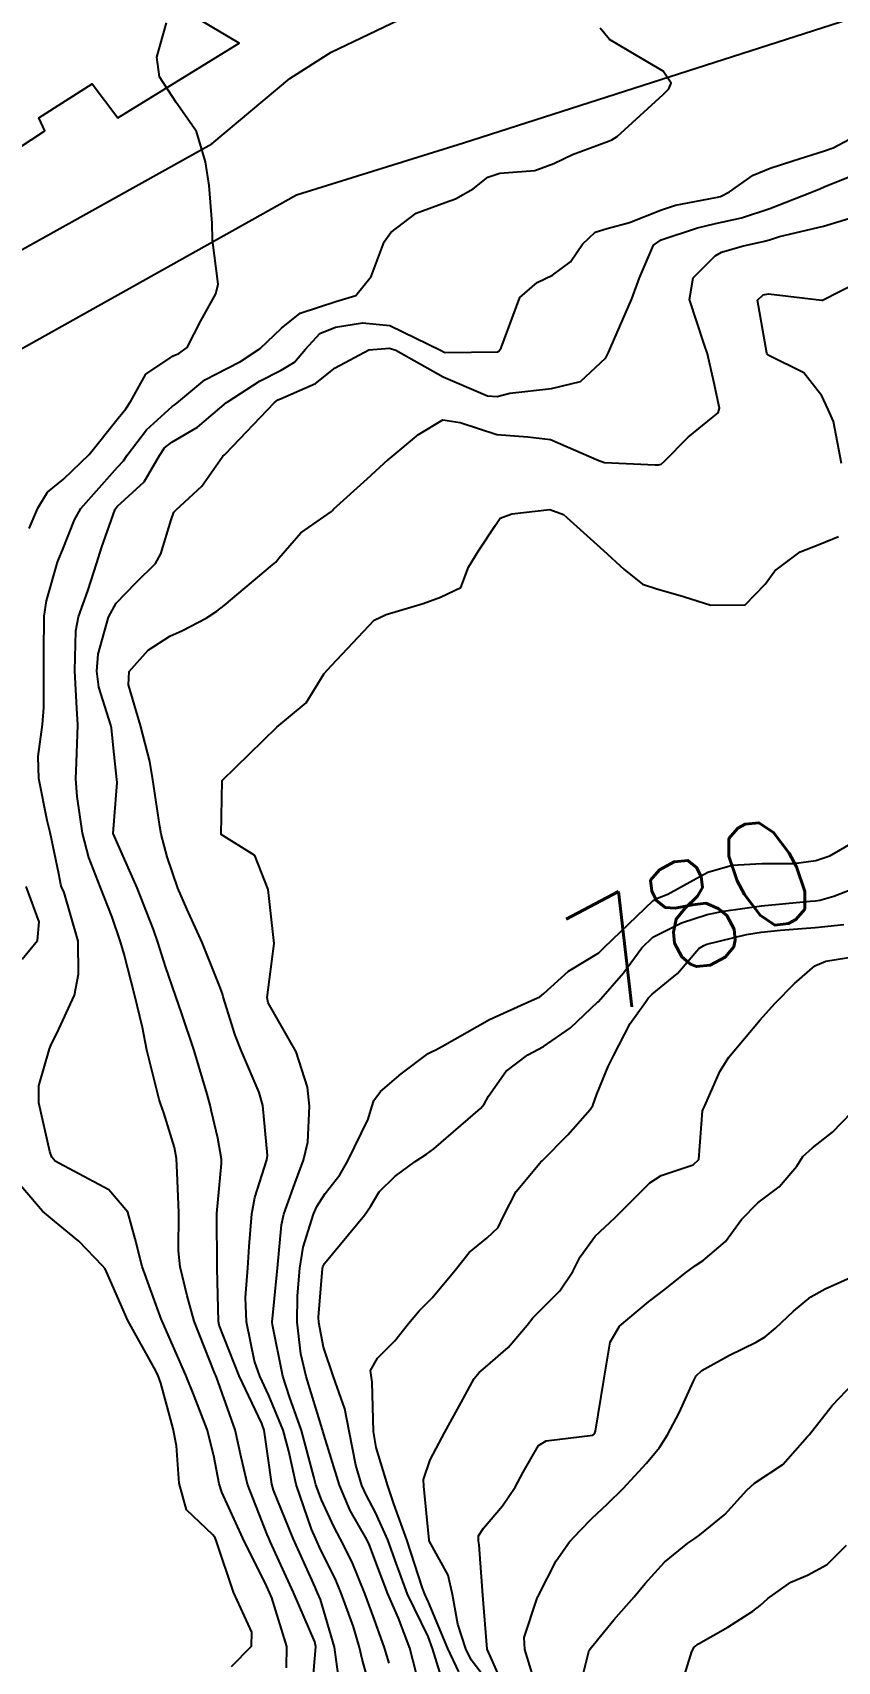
# Model space of a CAD drawing. Header units: metres. Extents: x 307586 to 320046, y 7427249 to 7434250.
# Drawn here: x 318977.7 to 319007.4, y 7429975.6 to 7430035.9 of the extents above; entities that cross this region are included whole.
import ezdxf
from ezdxf.enums import TextEntityAlignment as Align

# ---------------------------------------------------------------- set-up
doc = ezdxf.new("R2010")
doc.units = ezdxf.units.M
doc.header["$MEASUREMENT"] = 0
for name, color, linetype in [('Cotas', 45, 'Continuous'), ('Curvas de Nivel 1m', 11, 'Continuous'), ('Curvas de Nivel 5m', 15, 'Continuous'), ('Edificações', 30, 'Continuous'), ('Vias Secundárias', 230, 'Continuous')]:
    doc.layers.add(name, color=color, linetype=linetype)
doc.styles.add('Style-STANDARD', font='STANDARD.shx')

msp = doc.modelspace()

# ---------------------------------------------------------------- linework, layer by layer
at = {"layer": 'Curvas de Nivel 1m', "flags": 128}
for points, elevation in [([(318977.532, 7430017.512), (318977.85, 7430018.269), (318978.204, 7430018.851), (318978.794, 7430019.339), (318979.746, 7430020.246), (318980.817, 7430021.592), (318981.105, 7430021.942), (318981.29, 7430022.225), (318981.838, 7430023.219), (318982.848, 7430023.897), (318983.066, 7430023.992), (318983.374, 7430024.205), (318983.873, 7430025.189), (318984.432, 7430026.194), (318984.517, 7430026.555), (318984.311, 7430028.196), (318984.296, 7430028.809), (318984.189, 7430030.197), (318984.05, 7430031.081), (318983.719, 7430032.202), (318982.959, 7430033.275), (318982.351, 7430034.216), (318982.25, 7430034.947), (318982.608, 7430036.214)], 774), ([(318987.981, 7429974.417), (318988.131, 7429976.141), (318988.088, 7429976.33), (318987.297, 7429978.15), (318986.437, 7429980.043), (318986.387, 7429980.159), (318986.324, 7429980.304), (318985.606, 7429982.167), (318985.37, 7429983.158), (318985.149, 7429984.172), (318984.452, 7429986.119), (318984.428, 7429986.18), (318984.394, 7429986.253), (318983.627, 7429988.192), (318983.369, 7429989.133), (318983.113, 7429990.2), (318983.047, 7429990.799), (318983.064, 7429992.201), (318983.003, 7429993.685), (318982.973, 7429994.203), (318982.907, 7429994.614), (318982.51, 7429995.895), (318982.398, 7429996.211), (318982.336, 7429996.391), (318981.88, 7429998.217), (318981.717, 7429999.052), (318981.438, 7430000.221), (318981.036, 7430001.767), (318980.905, 7430002.227), (318980.597, 7430003.14), (318980.16, 7430004.237), (318979.728, 7430005.348), (318979.496, 7430006.247), (318979.298, 7430007.605), (318979.251, 7430008.251), (318979.274, 7430008.856), (318979.321, 7430010.25), (318979.287, 7430010.849), (318979.212, 7430012.252), (318979.248, 7430013.729), (318979.356, 7430014.251), (318979.701, 7430015.204), (318980.027, 7430016.241), (318980.206, 7430016.794), (318980.708, 7430018.231), (318980.784, 7430018.327), (318981.778, 7430019.236), (318982.343, 7430020.215), (318982.526, 7430020.492), (318982.808, 7430020.708), (318983.757, 7430021.257), (318984.823, 7430022.17), (318984.846, 7430022.19), (318986.042, 7430022.965), (318986.841, 7430023.373), (318987.341, 7430023.662), (318987.749, 7430024.151), (318988.278, 7430024.727), (318988.861, 7430024.959), (318989.86, 7430025.122), (318990.862, 7430025.022), (318992.769, 7430024.091), (318992.852, 7430024.045), (318992.918, 7430024.024), (318994.853, 7430024.052), (318994.9, 7430024.069), (318994.979, 7430024.193), (318995.676, 7430026.058), (318996.317, 7430026.613), (318996.886, 7430026.886), (318997.547, 7430027.38), (318997.99, 7430028.029), (318998.459, 7430028.473), (318998.909, 7430028.612), (318999.732, 7430028.829), (319000.916, 7430029.304), (319001.435, 7430029.468), (319002.921, 7430029.758), (319003.091, 7430029.799), (319003.426, 7430029.965), (319004.305, 7430030.583), (319004.936, 7430030.839), (319005.766, 7430031.112), (319006.946, 7430031.488), (319007.266, 7430031.599), (319007.872, 7430031.911)], 776), ([(318988.989, 7429974.857), (318988.82, 7429976.132), (318988.299, 7429977.89), (318988.195, 7429978.141), (318988.098, 7429978.349), (318987.29, 7429980.15), (318986.564, 7429981.935), (318986.505, 7429982.158), (318986.359, 7429983.212), (318986.218, 7429984.162), (318986.13, 7429984.408), (318985.299, 7429986.171), (318984.552, 7429988.048), (318984.526, 7429988.179), (318984.479, 7429990.144), (318984.475, 7429990.18), (318984.463, 7429992.18), (318984.64, 7429994.029), (318984.642, 7429994.179), (318984.501, 7429994.964), (318984.275, 7429995.948), (318984.22, 7429996.184), (318984.112, 7429996.593), (318983.633, 7429998.199), (318983.165, 7429999.596), (318982.948, 7430000.206), (318982.574, 7430001.312), (318982.288, 7430002.213), (318982.128, 7430002.677), (318981.52, 7430004.221), (318980.633, 7430006.23), (318980.778, 7430008.112), (318980.773, 7430008.229), (318980.672, 7430009.153), (318980.576, 7430010.126), (318980.549, 7430010.232), (318980.102, 7430011.644), (318980.024, 7430012.24), (318980.082, 7430012.87), (318980.465, 7430014.234), (318980.738, 7430014.755), (318981.471, 7430015.497), (318982.196, 7430016.216), (318982.4, 7430016.572), (318982.777, 7430017.836), (318982.879, 7430018.112), (318982.965, 7430018.208), (318983.907, 7430019.083), (318984.685, 7430020.191), (318984.752, 7430020.242), (318984.804, 7430020.289), (318986.592, 7430022.163), (318986.72, 7430022.266), (318986.825, 7430022.31), (318988.113, 7430022.875), (318988.846, 7430023.455), (318990.089, 7430024.121), (318990.854, 7430024.183), (318991.086, 7430024.108), (318992.843, 7430023.119), (318994.484, 7430022.426), (318994.836, 7430022.398), (318995.298, 7430022.523), (318996.839, 7430022.697), (318997.915, 7430022.956), (318998.851, 7430023.823), (318998.958, 7430024.018), (318999.029, 7430024.192), (318999.815, 7430026.006), (319000.095, 7430026.791), (319000.618, 7430027.994), (319000.905, 7430028.187), (319002.248, 7430028.638), (319002.911, 7430028.79), (319003.871, 7430029.003), (319004.917, 7430029.351), (319006.396, 7430029.928), (319006.767, 7430030.08), (319006.926, 7430030.146), (319008.186, 7430030.656)], 777), ([(318990.254, 7429974.235), (318989.841, 7429975.688), (318989.745, 7429976.118), (318989.522, 7429976.884), (318989.066, 7429978.129), (318988.843, 7429978.667), (318988.319, 7429979.725), (318988.125, 7429980.142), (318987.972, 7429980.498), (318987.397, 7429982.149), (318987.127, 7429983.386), (318986.925, 7429984.154), (318986.386, 7429985.446), (318986.054, 7429986.163), (318985.86, 7429986.706), (318985.567, 7429988.169), (318985.532, 7429989.069), (318985.613, 7429990.168), (318985.665, 7429990.954), (318985.76, 7429992.167), (318985.872, 7429992.766), (318986.311, 7429994.162), (318986.336, 7429994.32), (318986.163, 7429996.164), (318986.032, 7429996.655), (318985.381, 7429998.177), (318985.142, 7429998.774), (318984.702, 7430000.188), (318984.671, 7430000.295), (318984.567, 7430000.592), (318983.923, 7430002.197), (318983.356, 7430003.448), (318983.026, 7430004.206), (318982.625, 7430005.369), (318982.408, 7430006.212), (318982.36, 7430006.49), (318982.1, 7430008.216), (318981.986, 7430008.9), (318981.649, 7430010.22), (318981.196, 7430011.727), (318981.222, 7430012.225), (318981.924, 7430013.009), (318982.723, 7430013.529), (318983.193, 7430013.739), (318984.068, 7430014.197), (318984.47, 7430014.458), (318984.738, 7430014.66), (318986.532, 7430016.163), (318986.646, 7430016.27), (318986.757, 7430016.416), (318987.576, 7430017.347), (318988.712, 7430018.141), (318988.748, 7430018.175), (318988.784, 7430018.225), (318990.029, 7430019.355), (318990.802, 7430020.059), (318990.831, 7430020.082), (318990.877, 7430020.109), (318991.93, 7430020.985), (318992.824, 7430021.529), (318993.471, 7430021.436), (318994.817, 7430020.995), (318995.966, 7430020.903), (318996.814, 7430020.802), (318998.596, 7430020.022), (318998.802, 7430019.949), (319000.683, 7430019.873), (319000.802, 7430019.864), (319000.902, 7430019.889), (319001.007, 7430019.988), (319001.902, 7430020.894), (319002.828, 7430021.642), (319003.005, 7430021.793), (319003.053, 7430021.968), (319002.843, 7430022.939), (319002.617, 7430023.972), (319002.497, 7430024.333), (319001.954, 7430025.979), (319002.08, 7430026.783), (319002.897, 7430027.597), (319003.137, 7430027.73), (319003.903, 7430027.96), (319004.719, 7430028.138), (319004.905, 7430028.19), (319005.274, 7430028.311), (319006.911, 7430028.702), (319007.841, 7430028.983)], 778), ([(319007.568, 7430019.912), (319007.276, 7430021.465), (319007.081, 7430021.918), (319006.838, 7430022.422), (319006.182, 7430023.265), (319004.853, 7430023.93), (319004.831, 7430023.95), (319004.805, 7430023.999), (319004.461, 7430025.954), (319004.677, 7430026.151), (319004.876, 7430026.187), (319006.838, 7430025.956), (319006.874, 7430025.962), (319008.171, 7430026.62)], 779), ([(318990.837, 7429975.535), (318990.668, 7429976.106), (318990.289, 7429977.175), (318989.939, 7429978.115), (318989.468, 7429979.276), (318989.042, 7429980.129), (318988.794, 7429980.599), (318988.337, 7429981.584), (318988.129, 7429982.142), (318988.054, 7429982.436), (318987.599, 7429984.148), (318987.149, 7429985.389), (318986.906, 7429986.155), (318986.52, 7429988.061), (318986.516, 7429988.159), (318986.688, 7429989.91), (318986.71, 7429990.157), (318986.864, 7429991.75), (318986.948, 7429992.155), (318987.348, 7429993.283), (318987.677, 7429994.148), (318987.829, 7429994.817), (318987.894, 7429996.146), (318987.818, 7429996.852), (318987.405, 7429998.151), (318986.557, 7429999.617), (318986.363, 7429999.965), (318986.332, 7430000.163), (318986.583, 7430002.16), (318986.36, 7430004.164), (318985.869, 7430005.415), (318984.633, 7430006.19), (318984.663, 7430008.19), (318986.683, 7430010.16), (318987.773, 7430011.069), (318988.442, 7430012.143), (318988.557, 7430012.29), (318988.708, 7430012.45), (318990.285, 7430014.117), (318990.735, 7430014.331), (318992.1, 7430014.736), (318992.742, 7430014.971), (318993.492, 7430015.336), (318993.78, 7430016.08), (318994.147, 7430016.691), (318994.776, 7430017.635), (318994.947, 7430017.901), (318995.374, 7430018.061), (318996.785, 7430018.211), (318997.284, 7430018.035), (318998.763, 7430016.693), (318999.52, 7430016.008), (319000.205, 7430015.456), (319000.746, 7430015.281), (319001.727, 7430014.996), (319002.74, 7430014.671), (319004.004, 7430014.694), (319004.748, 7430015.449), (319005.105, 7430015.945), (319006.042, 7430016.653), (319006.768, 7430016.929), (319007.464, 7430017.221)], 779), ([(318977.266, 7430001.583), (318977.833, 7430002.267), (318977.894, 7430002.967), (318977.416, 7430004.272)], 774), ([(318992.872, 7429974.694), (318992.442, 7429976.087), (318992.28, 7429976.533), (318991.521, 7429978.098), (318991.046, 7429979.372), (318990.794, 7429980.105), (318990.333, 7429981.112), (318989.986, 7429981.762), (318989.829, 7429982.118), (318989.609, 7429982.867), (318989.362, 7429984.125), (318989.204, 7429984.951), (318988.78, 7429986.134), (318988.409, 7429987.23), (318988.235, 7429988.142), (318988.23, 7429988.337), (318988.377, 7429990.141), (318988.385, 7429990.199), (318988.445, 7429990.321), (318989.934, 7429992.118), (318990.149, 7429992.434), (318990.476, 7429992.971), (318991.045, 7429993.547), (318991.799, 7429994.097), (318992.217, 7429994.372), (318992.498, 7429994.571), (318994.219, 7429996.064), (318994.356, 7429996.222), (318994.52, 7429996.511), (318995.157, 7429997.43), (318995.969, 7429998.046), (318996.546, 7429998.357), (318997.542, 7429999.042), (318998.563, 7429999.998), (318998.581, 7430000.02), (318999.508, 7430001.077), (319000.188, 7430001.996), (319000.597, 7430002.391), (319001.652, 7430002.929), (319002.606, 7430003.237), (319003.209, 7430003.362), (319004.609, 7430003.551), (319006.418, 7430003.729), (319006.611, 7430003.743), (319006.765, 7430003.765), (319007.282, 7430003.913), (319008.241, 7430004.279)], 781), ([(318993.415, 7429975.224), (318993.009, 7429976.079), (318992.298, 7429977.791), (318992.161, 7429978.091), (318992.076, 7429978.321), (318991.497, 7429980.098), (318991.011, 7429981.429), (318990.787, 7429982.106), (318990.364, 7429983.523), (318990.267, 7429984.112), (318990.214, 7429985.936), (318990.186, 7429986.113), (318990.145, 7429986.366), (318990.404, 7429986.826), (318991.051, 7429987.466), (318991.562, 7429988.099), (318991.946, 7429988.577), (318992.433, 7429989.053), (318993.285, 7429990.077), (318993.797, 7429990.726), (318994.461, 7429991.273), (318994.87, 7429991.653), (318995.058, 7429992.054), (318995.544, 7429992.987), (318996.419, 7429994.041), (318996.454, 7429994.08), (318996.494, 7429994.121), (318997.448, 7429995.086), (318998.279, 7429996.022), (318998.368, 7429996.168), (318998.521, 7429996.589), (318998.941, 7429997.61), (318999.136, 7429998.011), (318999.76, 7429999.207), (319000.319, 7429999.994), (319000.423, 7430000.134), (319000.567, 7430000.29), (319001.51, 7430001.05), (319002.292, 7430001.973), (319002.473, 7430002.092), (319002.595, 7430002.135), (319004.057, 7430002.497), (319004.599, 7430002.586), (319005.318, 7430002.657), (319006.601, 7430002.758), (319007.653, 7430002.859)], 782), ([(318994.264, 7429975.144), (318993.872, 7429975.669), (318993.677, 7429976.069), (318993.377, 7429976.984), (318993.18, 7429978.077), (318993.027, 7429978.796), (318992.323, 7429980.07), (318992.315, 7429980.09), (318992.118, 7429982.092), (318992.116, 7429982.332), (318992.363, 7429983.056), (318992.898, 7429984.082), (318993.499, 7429985.189), (318993.986, 7429986.066), (318994.166, 7429986.294), (318994.399, 7429986.485), (318995.24, 7429987.222), (318995.944, 7429988.045), (318996.153, 7429988.315), (318996.428, 7429988.586), (318997.155, 7429989.314), (318997.636, 7429990.028), (318997.9, 7429990.577), (318998.463, 7429991.337), (318998.813, 7429991.67), (318999.185, 7429992.009), (319000.486, 7429993.31), (319000.895, 7429993.58), (319002.081, 7429993.974), (319002.292, 7429994.175), (319002.433, 7429995.971), (319002.452, 7429996.033), (319002.516, 7429996.154), (319003.076, 7429997.421), (319003.405, 7429997.957), (319004.557, 7429999.334), (319005.105, 7429999.942), (319005.828, 7430000.677), (319006.584, 7430001.332), (319006.994, 7430001.509), (319008.591, 7430001.766)], 783), ([(318995.358, 7429974.049), (318994.63, 7429975.696), (318994.468, 7429976.058), (318994.303, 7429978.06), (318994.172, 7429979.913), (318994.145, 7429980.063), (318994.143, 7429980.246), (318994.33, 7429980.532), (318995.034, 7429981.361), (318995.496, 7429982.049), (318995.799, 7429982.605), (318996.368, 7429983.589), (318996.645, 7429983.762), (318998.372, 7429983.977), (318998.433, 7429984.019), (318998.475, 7429984.12), (318998.782, 7429986.014), (318999.016, 7429987.409), (318999.359, 7429988.006), (319000.432, 7429988.903), (319001.048, 7429989.372), (319001.8, 7429989.976), (319002.168, 7429990.252), (319002.45, 7429990.431), (319003.276, 7429991.143), (319003.878, 7429991.949), (319004.479, 7429992.563), (319005.261, 7429993.156), (319005.916, 7429993.926), (319006.138, 7429994.282), (319006.5, 7429994.597), (319007.24, 7429995.178), (319007.941, 7429995.906)], 784), ([(318985.015, 7429975.423), (318985.744, 7429976.165), (318985.763, 7429976.682), (318985.078, 7429978.172), (318984.46, 7429980.041), (318984.407, 7429980.179), (318984.324, 7429980.293), (318983.35, 7429981.212), (318983.075, 7429982.199), (318982.981, 7429983.583), (318982.854, 7429984.203), (318982.748, 7429984.576), (318982.39, 7429985.9), (318982.29, 7429986.211), (318982.146, 7429986.463), (318981.181, 7429988.222), (318980.44, 7429989.906), (318980.334, 7429990.124), (318980.242, 7429990.233), (318979.361, 7429991.155), (318978.459, 7429991.894), (318978.019, 7429992.264), (318976.49, 7429994.053)], 774), ([(318997.843, 7429974.438), (318998.244, 7429976.02), (318998.254, 7429976.039), (318998.274, 7429976.069), (318999.154, 7429977.143), (318999.897, 7429977.996), (319000.308, 7429978.484), (319001.025, 7429979.274), (319001.884, 7429979.974), (319002.141, 7429980.156), (319002.328, 7429980.287), (319003.256, 7429981.04), (319004.069, 7429981.944), (319004.356, 7429982.198), (319005.399, 7429982.893), (319006.318, 7429983.921), (319006.344, 7429983.95), (319006.374, 7429983.985), (319007.227, 7429985.069), (319008.011, 7429985.904)], 786), ([(319001.622, 7429974.614), (319002.032, 7429975.972), (319002.118, 7429976.129), (319002.277, 7429976.254), (319003.369, 7429976.871), (319004.296, 7429977.46), (319004.564, 7429977.672), (319004.852, 7429977.935), (319005.701, 7429978.535), (319006.312, 7429978.793), (319007.043, 7429979.185), (319007.751, 7429979.906)], 787)]:
    msp.add_lwpolyline(points, dxfattribs=dict(at, elevation=elevation))
at = {"layer": 'Curvas de Nivel 5m', "flags": 128}
for points, elevation in [([(318987.043, 7429975.374), (318987.058, 7429976.152), (318986.505, 7429977.953), (318986.418, 7429978.159), (318986.305, 7429978.397), (318985.431, 7429980.169), (318984.65, 7429981.867), (318984.551, 7429982.178), (318984.358, 7429983.214), (318984.107, 7429984.184), (318983.624, 7429985.43), (318983.319, 7429986.196), (318982.443, 7429988.189), (318982.435, 7429988.21), (318982.423, 7429988.245), (318981.704, 7429990.217), (318981.441, 7429991.232), (318981.175, 7429992.223), (318980.475, 7429993.051), (318978.803, 7429993.941), (318978.491, 7429994.112), (318978.362, 7429994.261), (318978.295, 7429994.462), (318977.886, 7429996.266), (318977.888, 7429996.901), (318978.28, 7429998.263), (318978.354, 7429998.452), (318978.549, 7429998.836), (318979.198, 7430000.25), (318979.354, 7430001.031), (318979.337, 7430002.249), (318978.821, 7430004.046), (318978.728, 7430004.258), (318978.702, 7430004.346), (318978.618, 7430004.744), (318978.3, 7430006.263), (318978.189, 7430006.715), (318977.878, 7430008.268), (318977.861, 7430009.078), (318978.021, 7430010.267), (318978.064, 7430010.891), (318978.072, 7430012.266), (318978.073, 7430012.906), (318978.077, 7430014.267), (318978.163, 7430014.841), (318978.569, 7430016.262), (318978.621, 7430016.395), (318978.76, 7430016.716), (318979.199, 7430017.832), (318979.443, 7430018.25), (318980.798, 7430019.785), (318981.01, 7430020.018), (318981.154, 7430020.226), (318981.863, 7430021.168), (318982.821, 7430022.021), (318982.93, 7430022.1), (318983.057, 7430022.208), (318984.027, 7430023.006), (318984.842, 7430023.434), (318985.338, 7430023.69), (318986.072, 7430024.172), (318986.861, 7430024.927), (318987.547, 7430025.473), (318988.871, 7430025.914), (318989.603, 7430026.129), (318990.175, 7430026.829), (318990.654, 7430028.114), (318990.906, 7430028.456), (318991.842, 7430029.172), (318992.918, 7430029.575), (318993.3, 7430029.705), (318993.942, 7430030.08), (318994.491, 7430030.513), (318994.932, 7430030.662), (318996.225, 7430030.76), (318996.937, 7430031.009), (318997.624, 7430031.352), (318998.95, 7430031.836), (318999.077, 7430031.892), (318999.278, 7430032.015), (319000.969, 7430033.566), (319001.181, 7430033.778), (319001.271, 7430033.987), (319000.977, 7430034.432), (318999.983, 7430035.005), (318998.989, 7430035.601), (318998.644, 7430036.023)], 775), ([(318992.08, 7429974.266), (318991.607, 7429976.097), (318991.183, 7429977.208), (318990.788, 7429978.105), (318990.316, 7429979.381), (318990.118, 7429979.911), (318990.015, 7429980.115), (318989.402, 7429981.193), (318988.999, 7429982.13), (318988.386, 7429984.127), (318988.373, 7429984.173), (318987.77, 7429986.146), (318987.576, 7429986.977), (318987.434, 7429988.15), (318987.453, 7429989.129), (318987.541, 7429990.149), (318987.666, 7429990.933), (318988.041, 7429992.144), (318988.171, 7429992.439), (318988.474, 7429992.911), (318989.016, 7429993.601), (318989.318, 7429994.128), (318990.06, 7429995.669), (318990.201, 7429996.115), (318990.27, 7429996.36), (318990.522, 7429996.683), (318991.289, 7429997.345), (318992.289, 7429998.093), (318992.457, 7429998.178), (318992.544, 7429998.212), (318992.818, 7429998.36), (318994.556, 7429999.346), (318996.1, 7430000.047), (318996.415, 7430000.192), (318996.567, 7430000.318), (318997.477, 7430001.133), (318998.59, 7430001.816), (318998.697, 7430001.912), (318998.794, 7430002.017), (319000.611, 7430003.749), (319000.761, 7430003.839), (319001.143, 7430003.985), (319002.084, 7430004.51), (319002.621, 7430004.799), (319003.526, 7430005.059), (319004.625, 7430005.12), (319005.807, 7430005.115), (319006.626, 7430005.227), (319007.139, 7430005.403), (319008.013, 7430005.906)], 780), ([(318996.26, 7429974.711), (318995.857, 7429976.044), (318995.838, 7429976.486), (318996.301, 7429977.911), (318996.341, 7429978.001), (318996.363, 7429978.039), (318997.02, 7429979.329), (318997.512, 7429980.028), (318997.9, 7429980.454), (318998.336, 7429980.886), (318998.915, 7429981.44), (318999.491, 7429982.003), (319000.362, 7429982.938), (319000.837, 7429983.516), (319001.133, 7429983.982), (319001.561, 7429984.799), (319002.095, 7429985.973), (319002.201, 7429986.167), (319002.399, 7429986.362), (319003.431, 7429986.931), (319004.415, 7429987.412), (319004.744, 7429987.611), (319005.134, 7429987.933), (319005.791, 7429988.565), (319006.435, 7429989.091), (319006.962, 7429989.39), (319008.124, 7429989.903)], 785)]:
    msp.add_lwpolyline(points, dxfattribs=dict(at, elevation=elevation))
at = {"layer": 'Edificações'}
msp.add_lwpolyline([(318959.955, 7430041.853), (318969.348, 7430026.469), (318978.105, 7430032.225), (318977.883, 7430032.703), (318979.855, 7430033.965), (318980.802, 7430032.703), (318985.298, 7430035.463), (318983.168, 7430036.725), (318984.983, 7430039.879), (318987.507, 7430038.617), (318990.426, 7430043.821), (318983.553, 7430046.911), (318983.001, 7430045.334), (318974.481, 7430049.749), (318972.983, 7430047.305), (318972.194, 7430047.778), (318969.59, 7430043.205), (318968.644, 7430045.176), (318968.17, 7430044.782), (318965.252, 7430049.276), (318962.569, 7430047.384), (318964.384, 7430044.624)], close=True, dxfattribs=at)
at = {"layer": 'Vias Secundárias'}
for points in [[(318918.238, 7429994.359), (318945.247, 7430009.319), (318973.357, 7430025.658), (318984.288, 7430031.743), (318987.163, 7430034.154), (318988.696, 7430035.128), (318995.661, 7430038.47), (319000.119, 7430039.584), (318998.865, 7430040.42), (318993.711, 7430043.622), (318973.07, 7430052.968), (318968.018, 7430055.411), (318969.137, 7430057.649), (318992.228, 7430047.438), (319007.522, 7430040.562), (319009.061, 7430040.562), (319016.758, 7430042.38), (319026.415, 7430046.717), (319037.168, 7430051.943), (319040.938, 7430054.66), (319044.903, 7430060.046), (319048.704, 7430064.107)], [(318918.238, 7429994.359), (318945.247, 7430009.319), (318973.357, 7430025.658), (318984.288, 7430031.743), (318987.163, 7430034.154), (318988.696, 7430035.128), (318995.661, 7430038.47), (319000.119, 7430039.584), (318998.865, 7430040.42), (318993.711, 7430043.622), (318973.07, 7430052.968), (318968.018, 7430055.411), (318969.137, 7430057.649), (318992.228, 7430047.438), (319007.522, 7430040.562), (319009.061, 7430040.562), (319016.758, 7430042.38), (319026.415, 7430046.717), (319037.168, 7430051.943), (319040.938, 7430054.66), (319044.903, 7430060.046), (319048.704, 7430064.107)], [(318897.76, 7429976.445), (318900.07, 7429978.972), (318917.11, 7429988.45), (318945.308, 7430005.505), (318975.834, 7430023.383), (318987.409, 7430029.859), (318993.593, 7430031.782), (319012.832, 7430037.963), (319020.006, 7430040.994), (319027.564, 7430044.84), (319039.107, 7430049.098), (319044.903, 7430052.255)], [(318897.76, 7429976.445), (318900.07, 7429978.972), (318917.11, 7429988.45), (318945.308, 7430005.505), (318975.834, 7430023.383), (318987.409, 7430029.859), (318993.593, 7430031.782), (319012.832, 7430037.963), (319020.006, 7430040.994), (319027.564, 7430044.84), (319039.107, 7430049.098), (319044.903, 7430052.255)]]:
    msp.add_lwpolyline(points, dxfattribs=at)

# ---------------------------------------------------------------- texts
at = {"layer": 'Cotas', "style": 'Style-STANDARD'}
msp.add_text('780', height=4, rotation=27.96567, dxfattribs=at).set_placement((319002.05, 7430003.272, 780), align=Align.MIDDLE_CENTER)

doc.saveas('drawing.dxf')
